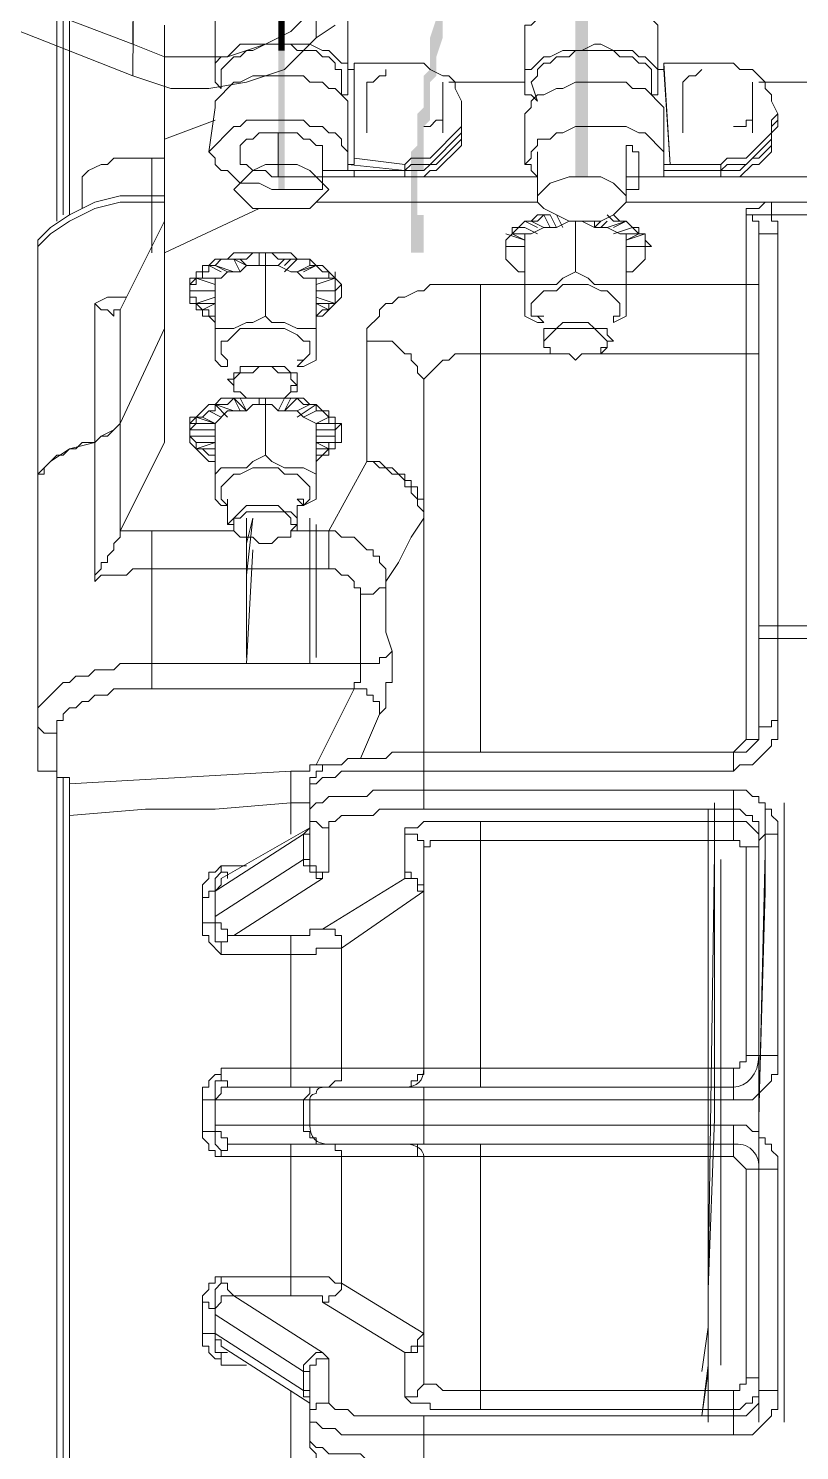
# Model space of a CAD drawing. Header units: millimetres. Extents: x 25083 to 52777, y 24772 to 45779.
# Drawn here: x 46741.4 to 46786.7, y 38609 to 38692.5 of the extents above; entities that cross this region are included whole.
import ezdxf

# ---------------------------------------------------------------- set-up
doc = ezdxf.new("R2010")
doc.units = ezdxf.units.MM

# ---------------------------------------------------------------- blocks, each defined once
blk = doc.blocks.new('zw$F4C5')
h = blk.add_hatch(color=7)
h.dxf.hatch_style = 2
h.paths.add_polyline_path([(663.247, 226.529), (663.247, 215.76), (663.99, 215.76), (663.99, 226.529)])
h = blk.add_hatch(color=7)
h.dxf.hatch_style = 2
h.paths.add_polyline_path([(655.449, 223.929), (655.449, 225.044), (655.82, 225.786), (655.077, 225.786), (655.077, 225.044), (654.706, 223.929)])
h = blk.add_hatch(color=7)
h.dxf.hatch_style = 2
h.paths.add_polyline_path([(645.793, 225.044), (645.793, 224.301), (646.165, 224.301), (646.165, 225.044)])
h = blk.add_hatch(color=7)
h.dxf.hatch_style = 2
h.paths.add_polyline_path([(645.793, 224.301), (645.793, 223.558), (646.165, 223.558), (646.165, 224.301)])
h = blk.add_hatch(color=7)
h.dxf.hatch_style = 2
h.paths.add_polyline_path([(655.077, 222.815), (655.449, 223.929), (654.706, 223.929), (654.706, 223.187)])
h = blk.add_hatch(color=7)
h.dxf.hatch_style = 2
h.paths.add_polyline_path([(645.793, 223.558), (645.793, 223.187), (646.165, 223.187), (646.165, 223.558)])
h = blk.add_hatch(color=7)
h.dxf.hatch_style = 2
h.paths.add_polyline_path([(645.793, 223.187), (645.793, 221.33), (646.165, 221.33), (646.165, 223.187)])
h = blk.add_hatch(color=7)
h.dxf.hatch_style = 2
h.paths.add_polyline_path([(653.963, 215.388), (653.963, 216.131), (654.335, 216.131), (654.335, 218.73), (654.706, 219.102), (654.706, 219.473), (654.706, 219.845), (654.706, 221.33), (655.077, 221.701), (655.077, 222.815), (654.706, 223.187), (654.706, 222.073), (654.335, 221.701), (654.335, 219.845), (653.963, 219.473), (653.963, 217.616), (653.592, 217.245), (653.592, 215.388)])
h = blk.add_hatch(color=7)
h.dxf.hatch_style = 2
h.paths.add_polyline_path([(645.793, 221.33), (645.793, 215.017), (646.165, 215.017), (646.165, 221.33)])
h = blk.add_hatch(color=7)
h.dxf.hatch_style = 2
h.paths.add_polyline_path([(653.963, 214.274), (653.963, 215.017), (653.963, 215.388), (653.592, 215.388), (653.592, 214.274)])
h = blk.add_hatch(color=7)
h.dxf.hatch_style = 2
h.paths.add_polyline_path([(654.335, 211.303), (654.335, 213.531), (653.963, 213.531), (653.963, 214.274), (653.592, 214.274), (653.592, 212.789), (653.592, 211.303)])
at = {"color": 7, "lineweight": 5}
for points in [[(637.623, 273.692), (637.252, 223.558)], [(637.252, 221.701), (637.623, 271.835)], [(648.393, 271.835), (648.021, 223.929)], [(603.087, 236.556), (637.252, 223.558)], [(633.538, 213.531), (633.538, 230.985)], [(632.796, 213.16), (632.796, 228.386)], [(633.167, 228.386), (633.167, 213.531)], [(637.252, 221.701), (621.284, 228.014)], [(637.252, 223.558), (639.109, 222.815), (642.822, 222.815), (645.051, 223.558), (646.536, 224.301), (648.021, 225.786)], [(649.878, 224.301), (649.878, 225.044), (649.507, 225.044), (648.764, 225.786), (648.393, 225.786), (648.021, 226.158), (643.565, 226.158), (642.822, 225.415), (642.451, 225.415), (642.08, 225.044), (642.08, 224.301)], [(668.075, 224.301), (668.075, 224.672), (667.332, 225.415), (666.961, 225.415), (666.589, 225.786), (665.475, 225.786), (664.733, 226.158), (663.99, 226.158), (663.619, 225.786), (662.504, 225.786), (661.762, 225.415), (661.39, 225.415), (661.019, 225.044)], [(661.019, 225.044), (660.648, 224.672), (660.276, 224.672), (660.276, 223.929)], [(648.021, 223.929), (646.165, 222.073), (643.937, 221.33), (641.708, 220.959), (639.48, 220.959), (637.252, 221.701)], [(639.109, 200.163), (639.109, 224.672)], [(642.08, 224.301), (642.08, 221.701)], [(649.136, 224.672), (648.021, 223.929)], [(649.878, 223.187), (649.878, 224.301)], [(649.878, 224.301), (649.878, 221.701)], [(660.276, 223.929), (660.276, 221.33)], [(668.075, 224.301), (668.075, 221.701)], [(649.878, 221.701), (649.878, 222.444), (649.507, 222.444), (648.764, 223.187), (648.393, 223.187), (647.65, 223.558), (643.565, 223.558), (642.822, 222.815), (642.451, 222.815), (642.08, 222.444), (642.08, 221.701)], [(649.507, 221.701), (649.507, 222.073), (649.136, 222.073), (649.136, 222.444), (648.764, 222.815), (648.393, 222.815), (648.021, 223.187), (646.907, 223.187), (646.536, 223.558), (645.051, 223.558), (644.308, 223.187), (643.937, 223.187), (643.565, 222.815), (643.194, 222.815), (642.451, 222.073), (642.451, 221.701)], [(649.878, 223.187), (649.878, 220.587)], [(668.075, 221.701), (668.075, 222.073), (667.332, 222.815), (666.961, 222.815), (666.589, 223.187), (665.475, 223.187), (664.733, 223.558), (664.361, 223.558), (663.619, 223.187), (662.504, 223.187), (661.762, 222.815), (661.39, 222.815), (661.019, 222.444)], [(667.703, 222.073), (667.332, 222.444), (666.961, 222.444), (666.589, 222.815), (665.847, 222.815), (665.475, 223.187), (663.247, 223.187), (662.876, 222.815), (662.133, 222.815), (661.762, 222.444), (661.39, 222.444), (661.019, 222.073), (661.019, 221.701)], [(653.22, 222.444), (650.25, 222.444)], [(650.25, 222.444), (650.25, 216.874)], [(656.563, 219.473), (656.563, 220.216), (656.191, 220.959), (656.191, 221.33), (655.82, 221.701), (655.449, 221.701), (654.706, 222.073), (654.335, 222.444), (653.22, 222.444)], [(661.019, 222.444), (660.648, 222.073), (660.276, 222.073), (660.276, 221.33)], [(671.417, 222.444), (668.446, 222.444)], [(668.446, 222.444), (668.818, 216.502)], [(668.446, 222.444), (668.446, 222.073)], [(675.131, 219.473), (674.759, 220.216), (674.759, 220.587), (674.388, 220.959), (674.388, 221.33), (673.645, 222.073), (672.903, 222.073), (672.531, 222.444), (671.417, 222.444)], [(649.878, 219.473), (649.878, 220.216), (649.136, 220.959), (648.764, 220.959), (648.393, 221.33), (647.65, 221.33), (647.279, 221.701), (644.308, 221.701), (643.565, 221.33), (643.194, 221.33), (642.08, 220.216), (642.08, 219.845)], [(642.08, 221.701), (642.08, 221.33), (642.451, 220.959)], [(642.451, 221.701), (642.451, 220.959)], [(649.507, 220.587), (649.507, 221.701)], [(649.507, 221.701), (649.507, 220.587)], [(650.25, 222.073), (649.878, 222.073)], [(649.878, 220.587), (649.878, 221.701)], [(652.106, 222.073), (652.106, 221.701), (651.735, 221.701), (651.364, 221.33), (650.992, 221.33)], [(661.019, 221.701), (660.648, 221.33)], [(667.703, 221.701), (667.703, 222.073)], [(667.703, 221.701), (667.703, 220.587)], [(668.446, 222.073), (668.075, 222.073)], [(668.075, 221.33), (668.075, 221.701)], [(668.446, 222.073), (668.818, 216.502)], [(670.674, 222.073), (670.303, 221.701), (669.932, 221.701), (669.56, 221.33)], [(649.507, 220.587), (649.878, 220.587)], [(650.992, 218.359), (650.992, 221.33)], [(655.449, 218.359), (655.449, 221.33)], [(660.276, 221.33), (655.82, 221.33)], [(660.276, 221.33), (660.276, 220.587), (660.648, 220.587), (661.019, 220.216)], [(661.019, 220.587), (660.648, 220.216), (660.648, 219.845), (660.276, 219.473), (660.276, 219.102)], [(660.648, 221.33), (661.019, 220.216)], [(668.446, 219.473), (668.446, 219.845), (667.332, 220.959), (666.589, 220.959), (666.218, 221.33), (663.247, 221.33), (662.504, 220.959), (662.133, 220.959), (661.39, 220.587), (661.019, 220.587)], [(667.703, 220.587), (668.075, 220.587)], [(668.075, 220.587), (668.075, 221.33)], [(669.56, 218.359), (669.56, 221.33)], [(673.645, 218.359), (673.645, 221.33)], [(679.216, 221.33), (674.017, 221.33)], [(642.08, 219.845), (641.708, 217.245)], [(642.08, 219.102), (639.109, 217.988)], [(649.878, 216.874), (649.878, 217.245), (649.507, 217.616), (649.507, 217.988), (649.136, 218.359), (648.764, 218.359), (648.393, 218.73), (647.65, 218.73), (647.279, 219.102), (643.937, 219.102), (643.565, 218.73), (643.194, 218.73), (641.708, 217.245)], [(649.878, 218.73), (649.878, 219.473)], [(649.878, 216.874), (649.878, 219.473)], [(653.22, 216.502), (653.592, 216.874), (654.706, 216.874), (656.563, 218.73), (656.563, 219.102)], [(654.335, 218.73), (654.706, 218.73), (655.077, 219.102), (655.449, 219.102)], [(656.563, 219.102), (656.563, 219.473)], [(656.563, 219.102), (656.563, 219.473)], [(656.563, 218.73), (656.563, 219.102)], [(656.563, 218.359), (656.563, 219.102)], [(656.563, 218.73), (656.563, 219.102)], [(660.276, 219.102), (660.276, 216.502)], [(668.446, 219.473), (668.446, 216.874)], [(672.531, 218.73), (673.274, 218.73), (673.274, 219.102), (673.645, 219.102)], [(674.759, 218.73), (674.759, 219.102), (675.131, 219.473)], [(674.759, 218.73), (675.131, 219.102)], [(674.759, 218.359), (674.759, 218.73), (675.131, 219.102)], [(675.131, 219.102), (675.131, 219.473)], [(675.131, 218.73), (675.131, 219.102)], [(643.565, 217.245), (643.565, 217.616), (643.937, 217.988), (644.308, 217.988), (644.679, 218.359), (646.907, 218.359), (647.279, 217.988), (647.65, 217.988), (648.021, 217.616), (648.393, 217.616), (648.393, 217.245)], [(645.793, 215.76), (645.793, 218.359)], [(649.878, 216.131), (649.878, 218.73)], [(653.22, 215.76), (654.335, 215.76), (654.706, 216.131), (655.077, 216.131), (656.563, 217.616), (656.563, 218.73)], [(653.22, 216.131), (653.592, 216.502), (654.706, 216.502), (656.563, 218.359), (656.563, 218.73)], [(653.22, 216.131), (654.335, 216.131), (654.706, 216.502), (655.077, 216.502), (656.563, 217.988), (656.563, 218.359)], [(668.446, 216.874), (668.446, 217.245), (667.332, 218.359), (666.961, 218.359), (666.218, 218.73), (663.247, 218.73), (662.504, 218.359), (662.133, 218.359), (661.762, 217.988), (661.019, 217.988)], [(671.788, 215.76), (672.903, 215.76), (673.645, 216.502), (674.017, 216.502), (674.759, 217.245), (674.759, 218.359), (675.131, 218.73)], [(671.788, 216.131), (672.16, 216.502), (673.274, 216.502), (674.759, 217.988), (674.759, 218.73)], [(671.788, 216.502), (672.16, 216.874), (673.274, 216.874), (674.759, 218.359), (674.759, 218.73)], [(671.788, 216.131), (672.903, 216.131), (673.645, 216.874), (674.017, 216.874), (674.759, 217.616), (674.759, 218.359)], [(641.708, 217.245), (642.08, 216.874), (642.08, 216.502), (642.451, 216.131), (642.822, 216.131), (643.194, 215.76)], [(645.793, 215.76), (645.422, 215.76), (645.051, 216.131), (644.308, 216.131), (643.937, 216.502), (643.565, 216.502), (643.565, 217.245)], [(648.393, 217.245), (648.393, 216.131)], [(661.019, 217.616), (660.648, 217.245), (660.648, 216.874), (660.276, 216.502)], [(661.019, 217.988), (661.019, 217.616)], [(661.019, 217.245), (661.019, 214.274)], [(666.218, 214.646), (666.218, 217.616)], [(666.218, 217.245), (666.218, 217.616)], [(666.218, 217.616), (666.589, 217.616)], [(666.589, 217.616), (666.589, 217.245), (666.961, 217.245), (666.961, 216.874)], [(666.961, 215.76), (666.961, 217.245)], [(666.961, 215.76), (666.961, 217.245)], [(636.138, 216.874), (635.767, 216.502), (635.395, 216.502), (634.653, 216.131), (634.281, 215.76)], [(638.366, 216.874), (636.138, 216.874)], [(639.109, 216.874), (638.366, 216.874)], [(638.366, 216.874), (638.366, 214.646)], [(646.165, 216.502), (645.051, 216.502), (644.308, 216.131), (643.194, 215.017)], [(648.764, 215.017), (647.65, 216.131), (646.907, 216.502), (646.165, 216.502)], [(649.878, 216.131), (649.878, 216.874)], [(649.878, 216.502), (653.22, 216.131)], [(650.25, 216.502), (649.878, 216.502)], [(653.22, 216.502), (650.25, 216.874)], [(650.25, 216.874), (650.25, 216.502)], [(653.22, 216.131), (653.22, 216.502)], [(660.276, 216.502), (660.648, 216.502), (660.648, 216.131), (661.019, 215.76)], [(666.961, 216.874), (666.961, 215.76)], [(668.446, 215.76), (668.446, 216.874)], [(668.818, 216.502), (668.446, 216.502)], [(671.788, 216.502), (668.818, 216.502)], [(671.788, 216.131), (671.788, 216.502)], [(634.281, 215.76), (634.281, 213.903)], [(643.194, 215.76), (643.565, 215.388), (644.679, 215.388), (645.422, 215.017), (645.793, 215.017)], [(648.393, 215.76), (645.793, 215.76)], [(648.393, 216.131), (649.878, 216.131)], [(648.393, 215.76), (648.393, 216.131)], [(648.393, 215.017), (648.393, 216.131)], [(661.019, 215.76), (648.393, 215.76)], [(648.393, 215.017), (648.393, 215.76)], [(649.878, 216.131), (650.25, 216.131)], [(653.22, 216.131), (649.878, 216.131)], [(650.25, 216.131), (650.25, 215.76)], [(650.25, 215.76), (653.22, 215.76)], [(653.22, 215.76), (653.22, 216.131)], [(663.619, 215.76), (662.876, 215.76), (661.762, 215.388), (661.019, 214.646), (661.019, 214.274)], [(666.218, 214.646), (665.475, 215.388), (664.733, 215.76), (663.619, 215.76)], [(666.961, 215.76), (666.218, 215.76)], [(668.818, 215.76), (666.961, 215.76)], [(666.961, 215.76), (668.446, 215.76)], [(666.961, 215.017), (666.961, 215.76)], [(671.788, 216.131), (668.446, 216.131)], [(668.446, 216.131), (671.788, 216.131)], [(668.446, 215.76), (668.818, 215.76)], [(668.818, 215.76), (671.788, 215.76)], [(671.788, 215.76), (671.788, 216.131)], [(686.271, 215.76), (671.788, 215.76)], [(643.194, 215.017), (644.308, 213.903), (646.165, 213.903)], [(645.793, 215.017), (648.393, 215.017)], [(646.165, 213.903), (647.65, 213.903), (648.764, 215.017)], [(666.218, 215.017), (666.961, 215.017)], [(635.024, 214.274), (633.538, 213.531), (632.424, 212.789), (631.682, 212.046), (631.682, 210.932)], [(638.366, 214.274), (636.509, 214.274), (635.024, 213.903), (633.538, 213.16), (632.424, 212.417), (631.682, 211.675), (631.682, 210.932)], [(638.366, 214.646), (636.509, 214.646), (635.024, 214.274)], [(638.366, 214.646), (637.995, 214.646)], [(639.109, 214.646), (638.366, 214.646)], [(638.366, 214.646), (638.366, 211.303)], [(639.109, 214.274), (638.366, 214.274)], [(639.109, 211.303), (644.679, 213.903)], [(661.019, 214.274), (648.021, 214.274)], [(661.019, 214.274), (661.39, 213.903), (662.876, 213.16), (663.619, 213.16)], [(663.619, 213.16), (664.733, 213.16), (665.475, 213.531), (666.218, 214.274), (666.218, 214.646)], [(686.271, 214.274), (666.218, 214.274)], [(674.759, 214.274), (674.388, 214.274), (674.017, 213.903), (673.274, 213.903), (673.274, 213.531)], [(674.759, 214.274), (678.473, 214.274)], [(674.759, 214.274), (674.759, 213.531)], [(639.109, 213.16), (636.509, 207.961)], [(661.762, 213.531), (661.39, 213.531), (661.019, 213.16), (660.276, 213.16), (659.162, 212.046), (659.162, 211.675)], [(660.276, 213.16), (661.019, 212.789)], [(660.648, 213.16), (661.019, 213.531), (661.39, 213.531)], [(661.39, 212.789), (660.648, 213.16)], [(661.39, 213.531), (661.762, 212.789)], [(661.762, 213.531), (662.133, 212.789)], [(663.247, 213.16), (662.876, 213.16), (662.133, 212.789), (661.762, 212.789)], [(662.504, 212.789), (662.133, 213.531)], [(663.247, 210.189), (663.247, 213.16)], [(664.733, 212.789), (664.361, 212.789), (663.619, 213.16)], [(664.361, 213.16), (664.361, 212.789)], [(664.733, 213.16), (664.361, 212.789)], [(664.733, 212.789), (665.104, 213.16)], [(667.332, 211.675), (667.332, 212.417), (666.961, 212.417), (666.218, 213.16), (665.475, 213.16), (665.104, 213.531)], [(666.218, 213.16), (665.104, 212.789)], [(665.475, 213.531), (665.847, 213.16), (666.218, 213.16)], [(666.218, 213.16), (665.475, 212.789)], [(673.274, 213.531), (674.759, 213.531)], [(673.274, 213.531), (673.645, 213.531), (673.645, 213.16), (674.017, 213.16), (674.017, 212.417)], [(673.274, 182.709), (673.274, 213.531)], [(678.473, 213.531), (674.759, 213.531)], [(675.131, 212.417), (675.131, 213.16), (674.759, 213.16), (674.759, 213.531)], [(659.162, 212.417), (660.276, 212.046)], [(659.534, 212.417), (659.534, 212.789), (660.276, 212.789)], [(659.534, 212.417), (660.276, 212.046)], [(660.276, 212.417), (659.534, 212.417)], [(661.762, 212.789), (661.39, 212.789), (660.648, 212.417), (660.276, 212.417)], [(660.276, 212.789), (661.019, 212.417)], [(660.276, 207.59), (660.276, 212.417)], [(665.104, 212.789), (664.733, 212.789)], [(666.218, 212.417), (665.847, 212.417), (665.104, 212.789)], [(665.475, 212.417), (666.589, 212.789)], [(666.218, 212.046), (667.332, 212.417)], [(666.961, 212.417), (666.218, 212.046)], [(666.961, 212.417), (666.218, 212.417)], [(666.218, 207.59), (666.218, 212.417)], [(666.589, 212.789), (666.961, 212.789), (666.961, 212.417)], [(667.332, 212.417), (667.332, 212.046), (667.703, 211.675)], [(675.131, 212.417), (674.017, 212.417)], [(674.017, 212.417), (674.017, 183.451)], [(675.131, 212.417), (675.131, 183.823)], [(660.276, 211.675), (659.162, 211.675)], [(659.162, 211.675), (659.162, 210.932), (659.905, 210.189), (660.276, 210.189)], [(667.332, 211.675), (666.218, 211.675)], [(666.218, 211.675), (667.703, 211.675)], [(666.218, 210.189), (666.589, 210.189), (667.332, 210.932), (667.332, 211.675)], [(631.682, 181.595), (631.682, 210.932)], [(645.051, 211.303), (643.194, 211.303), (642.822, 210.932), (642.08, 210.932), (641.708, 210.561), (641.337, 210.561), (641.337, 210.189), (640.966, 210.189)], [(641.337, 209.818), (641.337, 210.189), (641.708, 210.189), (641.708, 210.561)], [(641.708, 210.561), (642.08, 210.561)], [(641.708, 210.561), (642.451, 210.189)], [(642.08, 210.561), (642.451, 210.932), (643.194, 210.932)], [(642.08, 210.561), (642.822, 210.189)], [(643.194, 210.189), (642.08, 210.561)], [(643.194, 210.932), (643.565, 210.932)], [(643.194, 210.932), (643.565, 210.189)], [(643.194, 210.932), (643.937, 210.561)], [(643.565, 210.932), (643.937, 210.932), (644.308, 211.303), (644.679, 211.303)], [(643.937, 210.561), (643.565, 210.932)], [(645.051, 210.561), (643.937, 210.561), (643.565, 210.189)], [(644.679, 211.303), (645.051, 211.303)], [(644.679, 210.561), (644.679, 211.303)], [(645.051, 211.303), (645.422, 211.303), (645.793, 210.932), (646.165, 210.932)], [(645.051, 207.59), (645.051, 211.303)], [(645.051, 210.561), (645.051, 211.303)], [(649.136, 209.818), (648.393, 210.561), (648.021, 210.561), (647.65, 210.932), (646.907, 210.932), (646.536, 211.303), (645.051, 211.303)], [(646.536, 210.189), (645.793, 210.561), (645.051, 210.561)], [(646.165, 210.932), (645.793, 210.561)], [(646.165, 210.932), (646.536, 210.932)], [(646.536, 210.932), (646.165, 210.561)], [(646.165, 210.189), (646.907, 210.932)], [(646.536, 210.932), (646.907, 210.932)], [(646.907, 210.932), (647.65, 210.932), (647.65, 210.561)], [(647.65, 210.561), (646.907, 210.189)], [(648.021, 210.561), (646.907, 210.189)], [(647.279, 210.189), (648.021, 210.561)], [(647.65, 210.561), (648.021, 210.561)], [(648.021, 210.561), (648.393, 210.189), (648.764, 210.189), (648.764, 209.818)], [(640.594, 209.818), (640.594, 209.446)], [(640.594, 209.446), (640.594, 209.818)], [(640.594, 209.446), (640.594, 209.818)], [(640.594, 209.446), (640.594, 209.818)], [(640.594, 209.446), (640.966, 209.818)], [(640.594, 209.075), (640.594, 209.446), (640.966, 209.446), (640.966, 209.818)], [(640.594, 209.818), (640.966, 209.818)], [(640.966, 209.818), (640.594, 209.818), (640.594, 209.075)], [(640.966, 210.189), (640.966, 209.818)], [(640.966, 209.818), (640.966, 210.189)], [(640.966, 209.818), (642.08, 209.446)], [(640.966, 209.818), (642.08, 209.818)], [(640.966, 209.818), (641.337, 209.818)], [(642.08, 209.818), (641.337, 209.818)], [(643.565, 210.189), (642.822, 210.189), (642.451, 209.818), (642.08, 209.818)], [(642.08, 204.99), (642.08, 209.818)], [(646.907, 210.189), (646.536, 210.189)], [(648.021, 209.818), (647.279, 209.818), (646.907, 210.189)], [(648.021, 209.446), (649.136, 209.818)], [(648.764, 209.818), (648.021, 209.818)], [(648.764, 209.818), (648.021, 209.818)], [(648.021, 204.99), (648.021, 209.818)], [(648.764, 209.818), (649.136, 209.818)], [(649.136, 210.189), (649.136, 209.818)], [(649.507, 209.075), (649.507, 209.446), (649.136, 209.818)], [(649.136, 209.818), (649.136, 209.446)], [(649.136, 209.818), (649.136, 209.446)], [(649.136, 209.818), (649.136, 209.075)], [(649.136, 209.818), (649.136, 209.446)], [(660.276, 209.446), (662.133, 209.446), (662.504, 209.818), (663.247, 210.189)], [(663.247, 210.189), (663.99, 209.818), (664.361, 209.446), (666.218, 209.446)], [(640.594, 209.446), (640.594, 209.075)], [(640.594, 209.075), (640.594, 209.446)], [(642.08, 209.075), (640.594, 209.075)], [(640.594, 209.075), (642.08, 209.075)], [(642.08, 209.075), (640.594, 209.075)], [(640.594, 209.075), (640.594, 208.332), (640.966, 208.332), (640.966, 207.961), (641.337, 207.961), (641.337, 207.59), (641.708, 207.59), (642.08, 207.218)], [(640.966, 208.332), (640.966, 208.704), (640.594, 208.704), (640.594, 209.075)], [(648.021, 207.218), (648.021, 207.59), (648.393, 207.59), (649.507, 208.704), (649.507, 209.075)], [(648.021, 209.075), (649.136, 209.075)], [(649.136, 209.075), (648.021, 209.075)], [(648.021, 209.075), (649.136, 209.075)], [(649.136, 209.446), (649.136, 209.075)], [(649.507, 209.446), (649.136, 209.075)], [(649.136, 209.075), (649.136, 208.332)], [(650.992, 206.104), (650.992, 206.847), (651.735, 207.59), (651.735, 207.961), (652.106, 208.332), (652.478, 208.332), (652.849, 208.704), (653.22, 208.704), (653.963, 209.075), (654.335, 209.075), (654.706, 209.446), (657.677, 209.446)], [(657.677, 209.446), (660.276, 209.446)], [(657.677, 209.446), (657.677, 181.966)], [(660.648, 207.961), (660.648, 208.332), (661.39, 209.075), (662.133, 209.075), (662.504, 209.446), (663.99, 209.446), (664.733, 209.075), (665.104, 209.075), (665.847, 208.332), (665.847, 207.961)], [(666.218, 209.446), (673.274, 209.446)], [(673.274, 209.446), (674.017, 209.446), (674.017, 208.704)], [(635.024, 208.332), (635.767, 208.704), (636.881, 208.704)], [(636.138, 207.59), (635.767, 207.961), (635.395, 207.961), (635.024, 208.332)], [(635.024, 191.993), (635.024, 208.332)], [(642.08, 208.704), (640.966, 208.332)], [(640.966, 208.332), (642.08, 208.332)], [(641.337, 207.961), (640.966, 208.332)], [(641.337, 207.961), (642.08, 208.332)], [(649.136, 208.332), (648.021, 208.704)], [(648.021, 208.332), (648.764, 207.961)], [(648.764, 208.332), (648.021, 208.332)], [(649.136, 208.332), (648.764, 208.332)], [(648.764, 208.332), (648.764, 207.961)], [(636.138, 207.961), (636.138, 207.59)], [(636.509, 207.961), (636.138, 207.961)], [(636.509, 207.961), (636.509, 194.592)], [(641.708, 207.59), (641.708, 207.961), (641.337, 207.961)], [(642.08, 207.59), (641.708, 207.59)], [(642.08, 207.59), (641.708, 207.59)], [(642.08, 206.847), (643.194, 206.847), (643.937, 207.218), (644.308, 207.218), (645.051, 207.59)], [(645.051, 207.59), (645.422, 207.218), (646.165, 207.218), (646.907, 206.847), (648.021, 206.847)], [(648.764, 207.961), (648.393, 207.961), (648.021, 207.59)], [(661.39, 207.218), (661.019, 207.218), (660.276, 207.59)], [(661.39, 207.218), (661.019, 207.59), (660.648, 207.59), (660.648, 207.961)], [(661.019, 207.59), (661.39, 207.59)], [(661.019, 207.59), (661.39, 207.59)], [(661.39, 207.59), (661.019, 207.59)], [(661.019, 207.59), (661.39, 207.59)], [(661.39, 206.104), (661.39, 206.847), (662.133, 206.847), (662.504, 207.218), (663.247, 207.218)], [(663.247, 207.218), (663.99, 207.218), (664.361, 206.847), (665.104, 206.847), (665.104, 206.476), (665.475, 206.104)], [(665.847, 207.961), (665.847, 207.59), (665.475, 207.59), (665.475, 207.218)], [(666.218, 207.59), (665.475, 207.218)], [(639.109, 206.847), (636.509, 201.277)], [(642.451, 205.733), (642.451, 206.104), (642.822, 206.104), (643.565, 206.847), (646.165, 206.847), (646.907, 206.476), (647.279, 206.104), (647.65, 206.104), (647.65, 205.733)], [(661.762, 205.733), (661.39, 205.733), (661.39, 206.104), (662.133, 206.847), (663.247, 206.847)], [(663.247, 206.847), (664.361, 206.847), (665.104, 206.104), (665.104, 205.733), (664.733, 205.733)], [(642.822, 204.619), (642.822, 204.99), (642.451, 205.362), (642.451, 205.733)], [(647.65, 205.733), (647.65, 205.362), (646.907, 204.619)], [(650.992, 199.048), (650.992, 206.104)], [(654.335, 203.505), (654.335, 203.876), (653.963, 204.247), (653.963, 204.619), (653.592, 204.99), (653.592, 205.362), (653.22, 205.362), (652.478, 206.104), (650.992, 206.104)], [(661.762, 205.733), (661.39, 205.733), (661.39, 206.104)], [(661.762, 205.362), (661.762, 205.733)], [(661.762, 205.362), (661.762, 205.733)], [(664.733, 205.733), (664.733, 205.362)], [(664.733, 205.362), (665.104, 205.733)], [(665.475, 206.104), (665.104, 206.104), (665.104, 205.733)], [(673.274, 205.362), (674.017, 205.362), (674.017, 205.733)], [(642.822, 204.619), (642.451, 204.619), (642.08, 204.99)], [(646.907, 204.99), (647.279, 204.99)], [(646.907, 204.99), (647.279, 204.99)], [(648.021, 204.99), (647.279, 204.619), (646.907, 204.619)], [(646.907, 204.99), (647.279, 204.99)], [(647.279, 204.99), (646.907, 204.99)], [(654.335, 203.505), (654.335, 203.876), (655.449, 204.99), (655.82, 204.99), (656.191, 205.362), (657.677, 205.362)], [(657.677, 205.362), (662.133, 205.362)], [(663.247, 204.99), (662.876, 205.362), (661.762, 205.362)], [(664.733, 205.362), (663.619, 205.362), (663.247, 204.99)], [(664.361, 205.362), (673.274, 205.362)], [(642.822, 203.876), (643.194, 203.876), (643.194, 204.247), (643.565, 204.247), (643.565, 204.619), (645.051, 204.619)], [(643.194, 203.133), (643.194, 203.505), (642.822, 203.876)], [(643.194, 203.133), (643.194, 203.876), (643.565, 204.247), (644.308, 204.247), (644.679, 204.619), (645.051, 204.619)], [(645.051, 204.619), (645.422, 204.619), (645.793, 204.247), (646.536, 204.247), (646.536, 203.876), (646.907, 203.505), (646.536, 203.505), (646.536, 203.133)], [(645.051, 204.619), (646.165, 204.619), (646.536, 204.247), (646.907, 204.247), (646.907, 203.876)], [(646.907, 203.876), (646.907, 203.133), (646.536, 203.133)], [(643.565, 203.133), (643.194, 203.133)], [(643.565, 203.133), (643.194, 203.133)], [(645.051, 202.762), (643.937, 202.762), (643.565, 203.133)], [(646.536, 203.133), (646.165, 202.762), (645.051, 202.762)], [(654.335, 178.624), (654.335, 203.505)], [(643.937, 202.762), (642.451, 202.762), (642.08, 202.391), (641.708, 202.391), (640.966, 201.648)], [(641.708, 202.019), (642.08, 202.019), (642.08, 202.391)], [(642.08, 202.391), (642.822, 202.391), (643.194, 202.762)], [(642.08, 202.391), (642.822, 201.648)], [(643.194, 202.019), (642.08, 202.391)], [(643.194, 202.762), (643.565, 202.762)], [(643.194, 202.762), (643.565, 202.019)], [(643.194, 202.762), (643.937, 202.019)], [(643.565, 202.762), (643.937, 202.762)], [(643.937, 202.019), (643.565, 202.762)], [(645.051, 202.391), (644.308, 202.391), (643.937, 202.019), (643.565, 202.019)], [(644.679, 202.391), (644.679, 202.762)], [(645.051, 199.42), (645.051, 202.762)], [(645.051, 202.391), (645.051, 202.762)], [(646.536, 202.019), (645.793, 202.019), (645.422, 202.391), (645.051, 202.391)], [(645.793, 202.762), (646.165, 202.762)], [(646.165, 202.762), (645.793, 202.019)], [(646.165, 202.762), (646.536, 202.762)], [(646.536, 202.762), (646.165, 202.019)], [(646.165, 202.019), (646.907, 202.762)], [(649.136, 201.648), (648.764, 201.648), (648.764, 202.019), (648.393, 202.019), (648.021, 202.391), (647.65, 202.391), (647.279, 202.762), (646.165, 202.762)], [(646.536, 202.762), (646.907, 202.762)], [(646.907, 202.762), (647.279, 202.391), (647.65, 202.391)], [(647.65, 202.391), (646.907, 202.019)], [(648.021, 202.391), (646.907, 201.648)], [(647.65, 202.391), (648.021, 202.391)], [(648.021, 202.391), (648.021, 202.019)], [(640.594, 201.277), (640.594, 201.648)], [(640.594, 201.648), (640.594, 201.277)], [(640.594, 201.277), (640.594, 201.648)], [(640.594, 201.277), (640.594, 201.648)], [(640.594, 201.648), (640.966, 201.648)], [(640.966, 201.648), (640.594, 201.277), (640.594, 200.534)], [(640.966, 201.648), (642.08, 201.277)], [(640.966, 201.648), (641.337, 201.648)], [(640.966, 201.277), (640.966, 201.648)], [(640.966, 201.277), (640.966, 201.648)], [(641.337, 201.648), (641.708, 202.019)], [(642.08, 201.277), (641.337, 201.648)], [(641.708, 202.019), (642.451, 201.648)], [(643.565, 202.019), (642.822, 202.019), (642.08, 201.277)], [(646.907, 202.019), (646.536, 202.019)], [(648.021, 201.277), (647.279, 201.648), (646.907, 202.019)], [(647.279, 201.648), (648.021, 202.019)], [(648.021, 202.019), (648.393, 202.019), (648.764, 201.648)], [(648.764, 201.648), (648.021, 201.277)], [(648.764, 201.648), (648.021, 201.277)], [(648.764, 201.648), (648.764, 201.277), (649.136, 201.277)], [(649.136, 201.648), (649.136, 201.277)], [(649.136, 201.277), (649.136, 201.648)], [(649.136, 201.648), (649.136, 201.277)], [(649.136, 201.648), (649.136, 201.277)], [(636.509, 201.277), (635.767, 200.534), (635.395, 200.534), (635.024, 200.163)], [(635.024, 200.163), (635.395, 200.534)], [(635.395, 200.534), (636.138, 200.905)], [(636.138, 200.905), (636.509, 201.277)], [(640.594, 201.277), (640.594, 200.905)], [(640.594, 201.277), (640.966, 201.277)], [(640.594, 200.905), (640.966, 201.277)], [(640.594, 200.905), (640.594, 201.277)], [(640.594, 200.905), (642.08, 200.905)], [(642.08, 200.905), (640.594, 200.905)], [(640.594, 200.534), (640.594, 200.905)], [(642.08, 200.534), (640.594, 200.534)], [(640.594, 200.534), (640.594, 200.163), (641.708, 199.048), (642.08, 199.048)], [(640.966, 200.163), (640.594, 200.534)], [(640.966, 201.277), (642.08, 201.277)], [(642.08, 196.82), (642.08, 201.277)], [(648.021, 201.277), (649.136, 201.277)], [(648.021, 196.82), (648.021, 201.277)], [(649.136, 200.905), (648.021, 200.905)], [(648.021, 200.905), (649.136, 200.905)], [(648.021, 200.534), (649.136, 200.534)], [(648.021, 199.048), (648.393, 199.42), (648.764, 199.42), (648.764, 199.791), (649.136, 199.791), (649.136, 200.163), (649.507, 200.163), (649.507, 200.534)], [(649.507, 200.534), (649.507, 201.277), (649.136, 201.277)], [(649.136, 201.277), (649.136, 200.905)], [(649.507, 201.277), (649.136, 200.905)], [(649.136, 201.277), (649.136, 200.905)], [(649.136, 200.905), (649.136, 200.534)], [(649.136, 200.534), (649.136, 200.163)], [(635.024, 200.163), (634.281, 200.163), (633.91, 199.791), (633.538, 199.791), (633.167, 199.42), (632.796, 199.42), (632.053, 198.677), (632.053, 198.306), (631.682, 198.306), (631.682, 197.192)], [(631.682, 198.306), (632.424, 199.048), (633.538, 199.791)], [(633.538, 199.791), (635.024, 200.163)], [(636.509, 194.963), (639.109, 200.163)], [(640.966, 199.791), (642.08, 200.163)], [(642.08, 200.163), (640.966, 200.163)], [(640.966, 199.791), (640.966, 200.163)], [(641.337, 199.791), (640.966, 199.791)], [(641.337, 199.791), (642.08, 199.791)], [(641.708, 199.42), (641.337, 199.791)], [(648.764, 199.791), (648.021, 200.163)], [(649.136, 200.163), (648.021, 200.163)], [(648.021, 199.791), (648.764, 199.791)], [(648.764, 199.791), (648.393, 199.42), (648.021, 199.42)], [(649.136, 200.163), (648.764, 200.163), (648.764, 199.791)], [(642.08, 199.42), (641.708, 199.42)], [(642.08, 199.42), (641.708, 199.42)], [(642.08, 198.306), (642.451, 198.677), (643.937, 198.677), (644.308, 199.048), (645.051, 199.42)], [(645.051, 199.42), (645.422, 199.048), (646.165, 198.677), (647.279, 198.677), (648.021, 198.306)], [(650.992, 199.048), (648.764, 194.963)], [(650.992, 199.048), (651.735, 199.048), (652.106, 198.677), (652.478, 198.677), (652.849, 198.306), (653.22, 198.306), (653.22, 197.934), (653.592, 197.934), (653.592, 197.563), (653.963, 197.563), (653.963, 196.82), (654.335, 196.82), (654.335, 196.078)], [(650.992, 199.048), (651.364, 199.048), (651.735, 198.677), (652.106, 198.677), (652.478, 198.306), (652.849, 198.306), (653.22, 197.934), (653.22, 197.563), (653.592, 197.563), (653.592, 197.192), (653.963, 196.82), (653.963, 196.449), (654.335, 196.078), (654.335, 195.706)], [(631.682, 197.192), (631.682, 198.306)], [(642.451, 197.192), (642.451, 197.563), (643.194, 198.306), (643.565, 198.306), (644.308, 198.677), (645.793, 198.677), (646.165, 198.306), (646.907, 198.306), (647.65, 197.563), (647.65, 197.192)], [(642.822, 196.449), (642.451, 196.82), (642.451, 197.192)], [(647.65, 197.192), (647.65, 196.82), (647.279, 196.449), (646.907, 196.449)], [(642.822, 196.449), (642.451, 196.449), (642.08, 196.82)], [(642.822, 196.82), (642.822, 196.449)], [(642.822, 196.449), (642.822, 196.82)], [(642.822, 195.335), (642.822, 196.449)], [(642.822, 195.335), (643.937, 196.449), (645.051, 196.449)], [(645.051, 196.449), (645.793, 196.449), (646.165, 196.078), (646.536, 196.078), (646.907, 195.706), (646.907, 195.335)], [(646.907, 196.82), (647.279, 196.82)], [(648.021, 196.82), (647.279, 196.449), (646.907, 196.449)], [(646.907, 196.82), (647.279, 196.82)], [(647.279, 196.449), (646.907, 196.82)], [(646.907, 196.449), (647.279, 196.449)], [(646.907, 195.335), (646.907, 196.449)], [(647.279, 196.449), (647.279, 196.82)], [(643.194, 194.963), (643.194, 195.706), (643.565, 195.706), (643.937, 196.078), (645.051, 196.078)], [(643.937, 192.364), (644.308, 195.706)], [(643.937, 195.706), (643.937, 190.507)], [(644.308, 195.706), (643.937, 194.221)], [(645.051, 196.078), (646.165, 196.078), (646.536, 195.706), (646.536, 195.335), (646.907, 195.335), (646.536, 194.963)], [(647.65, 195.706), (647.65, 191.621)], [(652.106, 191.993), (652.849, 193.107), (653.592, 194.592), (654.335, 195.706)], [(654.335, 195.706), (654.335, 196.078)], [(654.335, 181.966), (654.335, 195.706)], [(638.366, 194.963), (636.509, 194.963)], [(636.509, 194.592), (636.509, 194.963)], [(638.366, 194.963), (643.194, 194.963)], [(638.366, 194.963), (638.366, 185.68)], [(643.194, 194.963), (643.194, 195.335), (642.822, 195.335)], [(643.565, 194.592), (643.194, 194.963)], [(643.565, 194.592), (643.194, 194.963)], [(643.937, 195.335), (643.937, 194.221)], [(646.907, 195.335), (646.907, 194.963), (646.536, 194.963)], [(646.536, 194.963), (648.764, 194.963)], [(646.536, 194.963), (646.536, 194.592)], [(646.536, 194.592), (646.536, 194.963)], [(647.65, 193.107), (647.65, 195.335)], [(648.021, 195.335), (648.021, 189.393)], [(648.764, 194.963), (649.136, 194.963), (649.507, 194.592), (650.25, 194.592), (650.992, 193.849), (651.364, 193.849), (651.364, 193.478), (651.735, 193.478), (651.735, 193.107), (652.106, 192.735), (652.106, 191.993)], [(648.764, 192.735), (648.764, 194.963)], [(636.509, 194.592), (636.138, 194.221), (636.138, 193.849), (635.767, 193.478), (635.767, 193.107), (635.395, 193.107), (635.395, 192.735), (635.024, 192.364), (635.024, 191.993)], [(645.051, 194.221), (644.679, 194.221), (644.308, 194.592), (643.565, 194.592)], [(643.937, 189.393), (643.937, 194.221)], [(643.937, 193.849), (643.937, 189.022)], [(643.937, 187.536), (643.937, 193.849)], [(643.937, 187.165), (644.308, 193.849)], [(646.536, 194.592), (645.793, 194.592), (645.422, 194.221), (645.051, 194.221)], [(647.65, 193.849), (647.65, 187.165)], [(647.65, 189.022), (647.65, 193.107)], [(648.021, 193.478), (648.021, 187.536)], [(638.366, 192.735), (637.252, 192.735), (636.881, 192.364), (635.395, 192.364), (635.024, 191.993)], [(648.764, 192.735), (638.366, 192.735)], [(648.764, 192.735), (649.136, 192.735), (649.507, 192.364), (649.878, 192.364), (650.25, 191.993), (650.25, 191.621), (650.621, 191.621), (650.621, 191.25)], [(643.937, 189.022), (643.937, 191.621)], [(647.65, 191.621), (647.65, 189.393)], [(650.621, 191.25), (651.364, 191.25), (651.735, 191.621), (652.106, 191.621), (652.106, 191.993)], [(652.478, 187.908), (652.106, 189.022), (652.106, 191.993)], [(643.937, 189.393), (643.937, 190.879)], [(650.621, 191.25), (650.621, 187.165)], [(674.017, 189.393), (675.131, 189.393)], [(675.131, 189.393), (678.102, 189.393)], [(674.017, 188.65), (675.131, 188.65)], [(675.131, 188.65), (678.102, 188.65)], [(631.682, 183.823), (631.682, 184.565), (633.167, 186.051), (633.538, 186.051), (633.91, 186.422), (634.653, 186.422), (635.024, 186.794), (636.138, 186.794), (636.509, 187.165), (638.366, 187.165)], [(638.366, 187.165), (650.621, 187.165)], [(650.621, 187.165), (650.621, 186.051), (650.25, 186.051), (650.25, 185.68)], [(650.621, 187.165), (651.735, 187.165), (651.735, 187.536), (652.106, 187.536), (652.478, 187.908)], [(652.478, 187.908), (652.478, 186.051), (652.106, 186.051), (652.106, 184.565), (651.735, 184.194)], [(632.796, 183.08), (632.796, 183.823), (633.167, 183.823), (633.167, 184.194), (633.538, 184.565), (633.91, 184.565), (634.281, 184.937), (634.653, 184.937), (635.024, 185.308), (635.767, 185.308), (636.138, 185.68), (638.366, 185.68)], [(650.25, 185.68), (638.366, 185.68)], [(648.021, 181.223), (650.25, 185.68)], [(650.25, 185.68), (650.992, 185.68), (650.992, 185.308), (651.364, 185.308), (651.364, 184.937), (651.735, 184.937), (651.735, 184.194)], [(632.796, 183.08), (632.053, 183.08), (631.682, 183.451), (631.682, 183.823)], [(651.735, 184.194), (650.621, 181.595)], [(672.531, 180.852), (672.903, 181.223), (673.645, 181.223), (674.759, 182.337), (674.759, 182.709), (675.131, 182.709), (675.131, 183.823)], [(674.017, 183.451), (674.759, 183.451), (674.759, 183.823), (675.131, 183.823)], [(632.796, 183.08), (632.796, 180.852)], [(674.017, 183.451), (674.017, 182.709), (673.274, 181.966), (672.531, 181.966)], [(673.274, 182.709), (672.531, 181.966)], [(673.274, 182.709), (674.017, 182.709)], [(631.682, 181.595), (631.682, 180.852), (632.424, 180.852)], [(654.335, 181.966), (652.478, 181.966), (652.106, 181.595), (649.878, 181.595), (649.507, 181.223), (648.393, 181.223), (648.393, 180.852), (648.021, 180.852), (648.021, 180.48), (647.65, 180.48), (647.65, 179.738)], [(654.335, 181.966), (672.531, 181.966)], [(657.677, 181.966), (654.706, 181.966)], [(672.531, 181.966), (657.677, 181.966)], [(672.531, 180.852), (672.531, 181.966)], [(632.424, 180.852), (632.796, 180.852)], [(632.796, 180.852), (632.796, 180.48), (633.538, 180.48), (633.538, 180.109)], [(632.796, 96.925), (632.796, 180.48)], [(633.167, 180.48), (633.167, 96.925)], [(646.536, 180.852), (633.538, 180.109)], [(648.021, 181.223), (647.65, 181.223), (647.65, 180.852), (646.536, 180.852)], [(646.536, 180.852), (646.536, 178.995)], [(647.65, 179.738), (647.65, 180.109), (648.021, 180.109), (648.393, 180.48), (649.136, 180.48), (649.507, 180.852), (654.335, 180.852)], [(648.764, 181.223), (648.021, 181.223)], [(654.335, 180.852), (672.531, 180.852)], [(633.538, 180.109), (633.538, 96.925)], [(654.335, 179.738), (651.364, 179.738), (650.992, 179.366), (648.764, 179.366), (648.393, 178.995), (648.021, 178.995), (647.65, 178.624)], [(647.65, 179.738), (647.65, 176.024)], [(672.531, 179.738), (654.335, 179.738)], [(672.531, 176.767), (672.531, 179.738)], [(675.131, 177.51), (675.131, 177.881), (674.759, 178.252), (674.759, 178.624), (674.388, 178.624), (674.388, 178.995), (674.017, 178.995), (674.017, 179.366), (673.645, 179.366), (673.274, 179.738), (672.531, 179.738)], [(633.538, 178.252), (637.995, 178.624), (642.08, 178.624), (646.536, 178.995)], [(646.536, 178.995), (647.65, 178.995)], [(646.536, 177.138), (646.536, 178.995)], [(671.417, 176.024), (671.417, 178.995)], [(671.417, 178.995), (671.417, 176.024)], [(674.388, 178.995), (674.388, 176.024)], [(674.388, 175.281), (674.388, 178.995)], [(675.502, 175.653), (675.502, 178.995)], [(675.502, 178.995), (675.502, 175.281)], [(647.65, 178.624), (647.65, 177.881), (648.021, 177.881), (648.393, 177.51), (648.764, 177.51)], [(648.764, 177.51), (648.764, 177.881), (649.136, 177.881), (649.507, 178.252), (651.364, 178.252), (651.735, 178.624), (654.335, 178.624)], [(672.531, 178.624), (654.335, 178.624)], [(671.046, 175.653), (671.046, 178.624)], [(671.046, 178.624), (671.046, 176.024)], [(672.531, 178.624), (672.903, 178.624), (673.274, 178.252), (673.645, 178.252), (673.645, 177.881), (674.017, 177.881), (674.017, 176.767)], [(674.388, 175.281), (674.388, 178.252)], [(674.388, 178.252), (674.388, 177.881)], [(675.502, 178.252), (675.502, 175.281)], [(642.08, 173.796), (647.279, 177.138)], [(642.451, 174.539), (647.65, 177.51)], [(647.65, 177.51), (647.279, 177.138)], [(647.279, 175.653), (647.279, 177.138)], [(647.279, 177.138), (647.65, 177.138)], [(648.764, 177.51), (648.764, 174.91)], [(657.677, 177.881), (654.335, 177.881), (653.963, 177.51), (653.22, 177.51), (653.22, 177.138)], [(654.335, 176.396), (654.335, 176.767), (653.963, 176.767), (653.963, 177.138), (653.22, 177.138)], [(653.22, 174.91), (653.22, 177.138)], [(657.677, 177.881), (672.531, 177.881)], [(657.677, 177.881), (657.677, 162.284)], [(672.531, 177.881), (673.274, 177.881), (674.017, 177.138), (674.017, 176.396)], [(675.131, 177.138), (674.388, 177.138), (674.017, 176.767)], [(675.131, 177.138), (675.131, 177.51)], [(675.131, 177.138), (675.131, 164.141)], [(657.677, 176.767), (654.706, 176.767), (654.706, 176.396), (654.335, 176.396)], [(654.335, 176.396), (654.335, 163.398)], [(657.677, 176.767), (672.531, 176.767)], [(672.531, 176.767), (672.903, 176.767), (672.903, 176.396), (673.274, 176.396)], [(673.274, 164.141), (673.274, 176.396)], [(674.017, 176.396), (673.274, 176.396)], [(674.017, 176.767), (674.017, 164.141)], [(647.279, 175.653), (642.08, 172.311)], [(647.65, 176.024), (647.65, 175.653), (647.279, 175.653)], [(648.393, 174.539), (648.021, 174.539), (648.021, 174.91), (647.65, 174.91), (647.65, 175.281), (647.279, 175.281), (647.279, 175.653)], [(647.65, 176.024), (647.65, 175.281), (648.021, 175.281), (648.021, 174.91), (648.764, 174.91)], [(671.046, 176.024), (671.046, 173.425)], [(671.046, 176.024), (671.046, 148.172)], [(671.417, 176.024), (671.046, 150.772)], [(671.046, 173.425), (671.046, 176.024)], [(671.046, 175.653), (671.046, 160.427)], [(671.417, 160.427), (671.417, 176.024)], [(671.788, 175.653), (671.788, 173.053)], [(671.788, 173.425), (671.788, 175.653)], [(674.017, 160.427), (674.388, 176.024)], [(674.388, 176.024), (674.388, 173.425)], [(675.502, 176.024), (675.502, 170.454)], [(675.502, 175.653), (675.502, 164.141)], [(641.337, 173.425), (641.337, 174.167), (641.708, 174.539), (641.708, 174.91), (642.08, 174.91), (642.451, 175.281)], [(642.08, 173.796), (642.08, 174.539), (642.451, 174.91), (642.451, 175.281)], [(643.937, 175.281), (642.451, 175.281)], [(642.822, 174.539), (642.822, 174.91), (642.451, 174.91), (642.451, 175.281)], [(648.764, 174.91), (648.393, 174.91), (648.393, 174.539)], [(653.22, 174.91), (653.592, 174.91), (653.592, 174.539), (653.963, 174.539), (653.963, 174.167), (654.335, 174.167), (654.335, 173.796)], [(653.22, 174.91), (653.22, 174.539)], [(642.08, 173.796), (641.708, 173.796), (641.708, 173.425), (641.337, 173.425)], [(642.451, 174.539), (642.451, 174.167), (642.08, 173.796)], [(642.08, 173.796), (642.08, 171.939)], [(643.194, 171.197), (648.393, 174.539)], [(653.22, 174.539), (648.393, 171.568)], [(649.507, 170.454), (654.335, 173.796)], [(654.335, 173.796), (653.963, 173.796), (653.963, 174.539), (653.22, 174.539)], [(654.335, 163.398), (654.335, 173.796)], [(674.017, 160.798), (674.388, 173.796)], [(641.337, 171.939), (641.337, 173.425)], [(671.046, 171.568), (671.046, 173.425)], [(671.788, 163.769), (671.788, 173.425)], [(671.788, 173.053), (671.788, 163.398)], [(643.194, 171.197), (642.822, 171.197), (642.822, 171.568), (642.451, 171.568), (642.451, 171.939), (642.08, 171.939), (642.08, 172.311)], [(642.08, 172.311), (642.08, 171.939)], [(641.337, 171.939), (642.08, 171.939)], [(642.451, 170.082), (641.708, 170.825), (641.708, 171.197), (641.337, 171.197), (641.337, 171.939)], [(642.451, 170.082), (642.451, 170.825), (642.08, 170.825), (642.08, 171.939)], [(648.393, 171.568), (647.65, 171.568), (647.65, 171.197), (646.536, 171.197)], [(649.507, 170.454), (649.507, 171.197), (649.136, 171.197), (649.136, 171.568), (648.393, 171.568)], [(642.451, 170.082), (642.451, 170.825), (642.822, 170.825), (642.822, 171.197), (643.194, 171.197)], [(646.536, 171.197), (643.194, 171.197)], [(646.536, 170.082), (646.536, 171.197)], [(646.536, 170.082), (648.021, 170.082), (648.021, 170.454), (649.507, 170.454)], [(649.507, 170.454), (649.507, 163.398)], [(675.502, 171.197), (675.502, 147.801)], [(642.451, 170.082), (646.536, 170.082)], [(646.536, 163.398), (646.536, 170.082)], [(671.046, 164.141), (671.046, 148.172)], [(671.788, 152.629), (671.788, 163.769)], [(672.531, 161.541), (673.645, 161.541), (674.759, 162.655), (674.759, 163.027), (675.131, 163.027), (675.131, 164.141)], [(673.274, 164.141), (673.274, 163.769), (672.903, 163.769), (672.903, 163.398), (672.531, 163.398)], [(673.274, 164.141), (674.017, 164.141)], [(674.017, 164.141), (675.131, 164.141)], [(674.017, 164.141), (674.017, 150.4)], [(675.502, 164.141), (675.502, 148.172)], [(641.337, 161.541), (641.337, 162.284), (641.708, 162.284), (641.708, 162.655), (642.08, 163.027), (642.451, 163.027), (642.451, 163.398)], [(642.08, 161.541), (642.08, 162.655), (642.451, 162.655), (642.451, 163.398)], [(645.422, 163.398), (642.451, 163.398)], [(643.194, 162.284), (642.822, 162.284), (642.822, 162.655), (642.451, 162.655), (642.451, 163.398)], [(649.507, 163.398), (645.422, 163.398)], [(646.536, 163.398), (646.536, 162.284)], [(649.507, 163.398), (649.507, 162.655), (649.136, 162.655), (648.764, 162.284)], [(654.335, 163.398), (649.507, 163.398)], [(654.335, 163.398), (654.335, 163.027), (653.963, 163.027), (653.963, 162.655), (653.592, 162.655), (653.592, 162.284), (653.22, 162.284)], [(657.305, 163.398), (654.335, 163.398)], [(672.531, 163.398), (657.305, 163.398)], [(671.788, 163.398), (671.788, 148.172)], [(672.531, 161.541), (672.531, 163.398)], [(643.194, 162.284), (642.451, 162.284), (642.451, 161.913), (642.08, 161.541)], [(643.194, 162.284), (672.531, 162.284)], [(648.393, 162.284), (647.65, 162.284), (647.65, 161.913), (647.279, 161.541)], [(648.764, 162.284), (648.393, 162.284)], [(654.335, 158.942), (654.335, 162.284)], [(641.708, 161.541), (641.337, 161.541)], [(641.337, 159.684), (641.337, 161.541)], [(642.08, 161.541), (641.708, 161.541)], [(642.08, 161.541), (647.279, 161.541)], [(642.08, 161.541), (642.08, 159.684)], [(647.279, 161.541), (647.65, 161.541)], [(647.279, 160.056), (647.279, 161.541)], [(647.65, 161.541), (648.021, 161.541)], [(647.65, 161.541), (647.65, 160.056)], [(648.021, 161.541), (648.393, 161.541)], [(648.393, 161.541), (649.507, 161.541)], [(649.507, 161.541), (651.364, 161.541)], [(651.364, 161.541), (652.478, 161.541)], [(652.478, 161.541), (654.335, 161.541)], [(654.335, 161.541), (672.531, 161.541)], [(671.046, 145.573), (671.046, 150.4), (671.417, 160.427)], [(674.017, 147.801), (674.017, 160.798)], [(641.337, 159.684), (641.708, 159.684)], [(642.451, 158.199), (642.08, 158.199), (642.08, 158.57), (641.708, 158.57), (641.708, 158.942), (641.337, 159.313), (641.337, 159.684)], [(641.708, 159.684), (642.08, 159.684)], [(642.08, 160.056), (642.08, 159.684)], [(647.279, 160.056), (642.08, 160.056)], [(643.194, 158.942), (642.822, 158.942), (642.822, 159.313), (642.451, 159.313), (642.451, 159.684), (642.08, 159.684), (642.08, 160.056)], [(642.451, 158.199), (642.451, 158.57), (642.08, 158.942), (642.08, 159.684)], [(647.65, 160.056), (647.279, 160.056)], [(648.393, 158.942), (648.021, 158.942), (648.021, 159.313), (647.65, 159.313), (647.65, 159.684), (647.279, 159.684), (647.279, 160.056)], [(648.021, 160.056), (647.65, 160.056)], [(648.393, 160.056), (648.021, 160.056)], [(649.507, 160.056), (648.393, 160.056)], [(650.992, 160.056), (649.507, 160.056)], [(652.106, 160.056), (650.992, 160.056)], [(653.22, 160.056), (652.106, 160.056)], [(654.335, 160.056), (653.22, 160.056)], [(672.531, 160.056), (654.335, 160.056)], [(675.131, 157.456), (675.131, 158.199), (674.759, 158.57), (674.759, 158.942), (674.388, 158.942), (674.388, 159.313), (674.017, 159.313), (674.017, 159.684), (673.645, 159.684), (673.274, 160.056), (672.531, 160.056)], [(672.531, 158.199), (672.531, 160.056)], [(642.451, 158.199), (642.451, 158.57), (642.822, 158.57), (642.822, 158.942), (643.194, 158.942)], [(643.194, 158.942), (648.764, 158.942)], [(646.536, 158.199), (646.536, 158.942)], [(648.764, 158.942), (648.393, 158.942)], [(648.764, 158.942), (672.531, 158.942)], [(649.507, 158.199), (649.507, 158.57), (649.136, 158.57), (649.136, 158.942), (648.764, 158.942)], [(654.335, 158.199), (653.963, 158.199), (653.963, 158.942), (653.22, 158.942)], [(657.677, 158.942), (657.677, 143.345)], [(642.451, 158.199), (646.536, 158.199)], [(646.536, 158.199), (649.507, 158.199)], [(646.536, 151.143), (646.536, 158.199)], [(649.507, 158.199), (654.335, 158.199)], [(649.507, 158.199), (649.507, 150.772)], [(656.191, 158.199), (654.335, 158.199)], [(654.335, 147.801), (654.335, 158.199)], [(654.335, 158.199), (654.335, 145.201)], [(656.934, 158.199), (656.191, 158.199)], [(657.677, 158.199), (656.934, 158.199)], [(657.677, 158.199), (672.531, 158.199)], [(672.531, 158.199), (673.274, 157.456)], [(674.017, 157.456), (673.274, 157.456)], [(673.274, 145.201), (673.274, 157.456)], [(675.131, 157.456), (674.017, 157.456)], [(674.017, 157.456), (674.017, 144.459)], [(675.131, 157.456), (675.131, 144.459)], [(671.788, 145.944), (671.788, 152.629)], [(641.337, 149.658), (641.337, 150.029), (641.708, 150.4), (641.708, 150.772), (642.08, 150.772), (642.08, 151.143), (642.451, 151.143)], [(642.08, 149.286), (642.08, 150.4), (642.451, 150.772), (642.451, 151.143)], [(646.536, 151.143), (642.451, 151.143)], [(643.194, 150.029), (642.822, 150.4), (642.822, 150.772), (642.451, 150.772), (642.451, 151.143)], [(649.507, 150.772), (649.136, 150.772), (648.764, 151.143), (646.536, 151.143)], [(646.536, 151.143), (646.536, 150.029)], [(649.507, 150.772), (649.507, 150.4), (649.136, 150.029), (648.764, 150.029), (648.764, 149.658), (648.393, 149.658)], [(654.335, 147.801), (649.507, 150.772)], [(671.046, 150.772), (671.046, 142.602)], [(671.046, 145.573), (671.046, 150.772)], [(674.017, 150.772), (674.017, 147.801)], [(675.502, 147.801), (675.502, 150.4)], [(642.08, 149.286), (641.708, 149.286), (641.708, 149.658), (641.337, 149.658)], [(641.337, 147.801), (641.337, 149.658)], [(643.194, 150.029), (642.451, 150.029), (642.451, 149.658), (642.08, 149.286), (642.08, 148.915)], [(643.194, 150.029), (646.536, 150.029)], [(648.393, 146.687), (643.194, 150.029)], [(646.536, 150.029), (648.393, 150.029), (648.393, 149.658)], [(648.393, 149.658), (653.22, 146.687)], [(671.046, 145.944), (671.046, 150.029)], [(642.08, 149.286), (642.08, 148.915)], [(642.08, 149.286), (642.08, 147.801)], [(642.08, 148.915), (647.279, 145.573)], [(670.674, 145.573), (671.046, 148.172)], [(671.046, 148.172), (670.674, 145.573)], [(671.788, 148.172), (671.788, 145.944)], [(674.017, 148.544), (674.017, 145.573)], [(674.017, 148.172), (674.017, 145.573)], [(675.502, 145.573), (675.502, 148.544)], [(675.502, 145.573), (675.502, 148.172)], [(641.337, 147.801), (642.08, 147.801)], [(642.451, 145.944), (642.451, 146.315), (642.08, 146.315), (641.708, 146.687), (641.708, 147.058), (641.337, 147.058), (641.337, 147.801)], [(647.279, 144.459), (642.08, 147.801)], [(642.451, 147.058), (642.451, 147.43), (642.08, 147.43), (642.08, 147.801)], [(642.451, 145.944), (642.451, 146.687), (642.08, 146.687), (642.08, 147.801)], [(647.65, 143.716), (642.451, 147.058)], [(654.335, 147.801), (654.335, 147.058), (653.963, 147.058), (653.963, 146.687), (653.22, 146.687)], [(654.335, 147.801), (653.963, 147.43), (653.963, 147.058), (653.592, 147.058), (653.592, 146.687), (653.22, 146.687)], [(642.451, 145.944), (642.451, 146.687), (642.822, 146.687)], [(648.393, 146.687), (648.021, 146.687), (647.279, 145.944), (647.279, 145.573)], [(648.764, 146.315), (648.021, 146.315), (648.021, 145.944), (647.65, 145.944), (647.65, 145.573)], [(648.393, 146.687), (648.764, 146.315)], [(648.764, 146.315), (648.764, 143.716)], [(653.22, 144.087), (653.22, 146.687)], [(674.017, 146.315), (674.017, 143.345)], [(675.502, 143.345), (675.502, 146.315)], [(642.451, 145.944), (643.937, 145.944)], [(647.279, 145.573), (647.65, 145.573)], [(647.279, 144.459), (647.279, 145.573)], [(647.65, 145.573), (647.65, 141.488)], [(671.046, 145.944), (670.674, 142.973)], [(670.674, 142.973), (671.046, 145.573)], [(671.046, 142.602), (671.046, 145.573)], [(674.017, 145.944), (674.017, 142.602)], [(674.017, 142.602), (674.017, 145.573)], [(675.502, 142.602), (675.502, 145.944)], [(675.502, 145.573), (675.502, 142.602)], [(653.22, 144.087), (653.963, 144.087), (653.963, 144.459), (654.335, 144.83), (654.335, 145.201)], [(657.677, 144.459), (655.449, 144.459), (655.077, 144.83), (654.335, 144.83), (654.335, 145.201)], [(673.274, 145.201), (673.274, 144.83), (672.903, 144.83), (672.903, 144.459), (672.531, 144.459)], [(674.017, 144.83), (674.017, 144.087), (673.645, 144.087), (673.645, 143.716), (673.274, 143.716), (672.903, 143.345), (672.531, 143.345)], [(673.274, 145.201), (674.017, 145.201), (674.017, 144.83)], [(646.536, 139.26), (646.536, 144.459)], [(647.65, 143.716), (647.65, 144.087), (647.279, 144.087), (647.279, 144.459)], [(647.65, 144.087), (647.65, 144.459), (647.279, 144.459)], [(648.764, 143.716), (648.021, 143.716), (648.021, 143.345), (647.65, 143.345), (647.65, 142.973)], [(654.335, 142.973), (650.25, 142.973), (649.878, 143.345), (649.136, 143.345), (648.764, 143.716)], [(653.22, 144.087), (653.592, 143.716), (654.706, 143.716), (654.706, 143.345), (657.677, 143.345)], [(672.531, 144.459), (657.677, 144.459)], [(672.531, 141.859), (673.645, 141.859), (674.759, 142.973), (674.759, 143.345), (675.131, 143.345), (675.131, 144.459)], [(672.531, 141.859), (672.531, 144.459)], [(674.017, 144.459), (674.017, 143.716), (673.274, 142.973), (672.531, 142.973)], [(674.017, 144.459), (675.131, 144.459)], [(675.502, 143.716), (675.502, 143.345)], [(647.65, 142.973), (647.65, 142.602), (648.021, 142.602), (648.393, 142.23), (649.136, 142.23), (649.507, 141.859), (654.335, 141.859)], [(654.335, 142.973), (672.531, 142.973)], [(654.335, 127.376), (654.335, 142.973)], [(672.531, 143.345), (657.677, 143.345)], [(654.335, 140.374), (650.992, 140.374), (650.621, 140.745), (648.764, 140.745), (648.393, 141.116), (648.021, 141.116), (647.65, 141.488)], [(647.65, 141.488), (647.65, 141.116), (648.021, 140.745), (648.021, 140.374), (648.393, 140.374), (648.764, 140.002), (649.878, 140.002), (650.25, 139.631), (654.335, 139.631)], [(654.335, 141.859), (672.531, 141.859)]]:
    blk.add_lwpolyline(points, dxfattribs=at)
for points in [[(672.531, 162.284), (673.274, 162.284), (674.017, 163.027), (674.017, 164.141)], [(653.22, 162.284), (653.963, 162.284), (654.335, 162.655), (654.335, 163.398)], [(648.764, 162.284), (648.393, 162.284), (648.021, 162.284), (648.021, 161.913)], [(648.021, 161.913), (647.65, 161.913), (647.65, 161.541), (647.65, 161.541)], [(647.65, 160.056), (647.65, 159.313), (648.021, 158.942), (648.764, 158.942)], [(654.335, 158.199), (654.335, 158.57), (653.963, 158.942), (653.22, 158.942)], [(672.531, 158.942), (672.903, 158.942), (673.274, 158.942), (673.645, 158.57)], [(673.645, 158.57), (674.017, 158.199), (674.017, 157.828), (674.017, 157.456)]]:
    blk.add_open_spline(points, degree=3, dxfattribs=at)

msp = doc.modelspace()

# ---------------------------------------------------------------- block references
msp.add_blockref('zw$F4C5', (46110.278, 38468.039))

doc.saveas('drawing.dxf')
